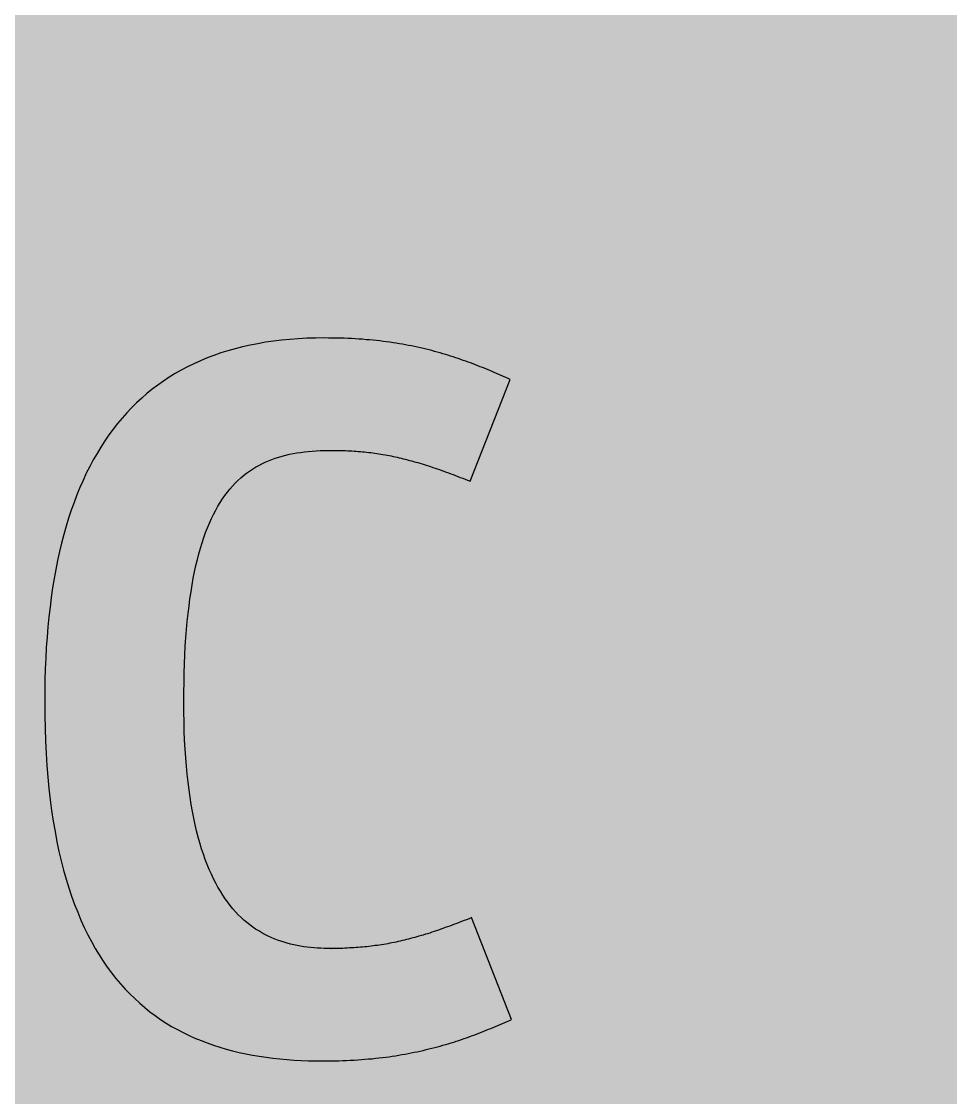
# Model space of a CAD drawing. Header units: millimetres. Extents: x 0 to 212, y 0 to 212.
# Drawn here: x 157.83 to 184.78, y 156.3 to 187.48 of the extents above; entities that cross this region are included whole.
import ezdxf

# ---------------------------------------------------------------- set-up
doc = ezdxf.new("R2010")
doc.units = ezdxf.units.MM

msp = doc.modelspace()

# ---------------------------------------------------------------- hatches: boundary and pattern name
for color, points in [(254, [(14.1633, 0.0536), (13.9878, 0.0533), (13.8125, 0.0559), (13.6373, 0.061), (13.462, 0.0686), (13.2893, 0.0787), (13.114, 0.0914), (12.9413, 0.1041), (12.7686, 0.1219), (12.5959, 0.1397), (12.4231, 0.16), (12.2504, 0.1829), (12.0777, 0.2057), (11.9075, 0.2337), (11.7373, 0.2616), (11.5672, 0.2921), (11.397, 0.3251), (11.2268, 0.3607), (11.0592, 0.3988), (10.8915, 0.4369), (10.7239, 0.4775), (10.5562, 0.5207), (10.3886, 0.5664), (10.2235, 0.6121), (10.0584, 0.6629), (9.8933, 0.7137), (9.7307, 0.7671), (9.5682, 0.8204), (9.4056, 0.8788), (9.2431, 0.9373), (9.083, 0.9982), (8.923, 1.0617), (8.763, 1.1252), (8.6055, 1.1938), (8.4455, 1.2624), (8.2906, 1.331), (8.1331, 1.4046), (7.9781, 1.4783), (7.8232, 1.5545), (7.6708, 1.6332), (7.5184, 1.7145), (7.366, 1.7958), (7.2161, 1.8796), (7.0663, 1.966), (6.919, 2.0523), (6.7716, 2.1438), (6.6243, 2.2352), (6.4795, 2.3266), (6.3348, 2.4232), (6.19, 2.5197), (6.0477, 2.6187), (5.908, 2.7178), (5.7683, 2.8194), (5.6286, 2.9235), (5.4915, 3.0302), (5.3543, 3.1369), (5.2197, 3.2461), (5.0851, 3.3579), (4.953, 3.4722), (4.8209, 3.5865), (4.6914, 3.7033), (4.5644, 3.8202), (4.4348, 3.9395), (4.3104, 4.0615), (4.1859, 4.1859), (4.0615, 4.3104), (3.9395, 4.4348), (3.8202, 4.5618), (3.7033, 4.6914), (3.5865, 4.8209), (3.4722, 4.953), (3.3579, 5.0851), (3.2487, 5.2197), (3.1369, 5.3543), (3.0302, 5.4915), (2.9235, 5.6286), (2.8194, 5.7683), (2.7178, 5.908), (2.6187, 6.0477), (2.5197, 6.19), (2.4232, 6.3348), (2.3266, 6.477), (2.2352, 6.6243), (2.1438, 6.7691), (2.0523, 6.9164), (1.966, 7.0663), (1.8796, 7.2161), (1.7958, 7.366), (1.7145, 7.5184), (1.6332, 7.6708), (1.5545, 7.8232), (1.4783, 7.9781), (1.4046, 8.1331), (1.331, 8.2906), (1.2598, 8.4455), (1.1913, 8.603), (1.1252, 8.763), (1.0592, 8.923), (0.9982, 9.083), (0.9373, 9.2431), (0.8763, 9.4056), (0.8204, 9.5682), (0.7645, 9.7307), (0.7112, 9.8933), (0.6604, 10.0584), (0.6121, 10.2235), (0.5639, 10.3911), (0.5207, 10.5562), (0.4775, 10.7239), (0.4343, 10.8915), (0.3962, 11.0592), (0.3607, 11.2268), (0.3251, 11.397), (0.2921, 11.5672), (0.2616, 11.7373), (0.2311, 11.9075), (0.2057, 12.0802), (0.1803, 12.2504), (0.1575, 12.4231), (0.1372, 12.5959), (0.1194, 12.7686), (0.1041, 12.9413), (0.0889, 13.1166), (0.0787, 13.2893), (0.0686, 13.4645), (0.061, 13.6373), (0.0559, 13.8125), (0.0508, 13.9878), (0.0508, 14.163), (0.0522, 197.6092), (0.0508, 197.7822), (0.0559, 197.9574), (0.061, 198.1327), (0.0686, 198.308), (0.0787, 198.4807), (0.0889, 198.6559), (0.1041, 198.8287), (0.1194, 199.0014), (0.1372, 199.1741), (0.1575, 199.3468), (0.1803, 199.5195), (0.2057, 199.6923), (0.2311, 199.8624), (0.2616, 200.0326), (0.2921, 200.2028), (0.3251, 200.373), (0.3607, 200.5432), (0.3962, 200.7108), (0.4343, 200.8784), (0.4775, 201.0461), (0.5207, 201.2137), (0.5639, 201.3814), (0.6121, 201.5465), (0.6604, 201.7116), (0.7112, 201.8767), (0.7645, 202.0392), (0.8204, 202.2018), (0.8763, 202.3643), (0.9373, 202.5269), (0.9982, 202.6869), (1.0592, 202.8469), (1.1252, 203.007), (1.1913, 203.1644), (1.2598, 203.3245), (1.331, 203.4794), (1.4046, 203.6369), (1.4783, 203.7918), (1.5545, 203.9468), (1.6332, 204.0992), (1.7145, 204.2516), (1.7958, 204.404), (1.8796, 204.5538), (1.966, 204.7037), (2.0523, 204.851), (2.1438, 204.9983), (2.2352, 205.1456), (2.3266, 205.2904), (2.4232, 205.4352), (2.5197, 205.58), (2.6187, 205.7222), (2.7178, 205.8619), (2.8194, 206.0016), (2.9235, 206.1413), (3.0302, 206.2785), (3.1369, 206.4156), (3.2487, 206.5503), (3.3579, 206.6849), (3.4722, 206.817), (3.5865, 206.949), (3.7033, 207.0786), (3.8202, 207.2056), (3.9395, 207.3351), (4.0615, 207.4596), (4.1859, 207.584), (4.3104, 207.7085), (4.4348, 207.8304), (4.5644, 207.9498), (4.6914, 208.0666), (4.8209, 208.1835), (4.953, 208.2978), (5.0851, 208.4121), (5.2197, 208.5213), (5.3543, 208.6331), (5.4915, 208.7397), (5.6286, 208.8464), (5.7683, 208.9506), (5.908, 209.0522), (6.0477, 209.1512), (6.19, 209.2503), (6.3348, 209.3468), (6.4795, 209.4433), (6.6243, 209.5348), (6.7716, 209.6262), (6.919, 209.7176), (7.0663, 209.804), (7.2161, 209.8904), (7.366, 209.9742), (7.5184, 210.0555), (7.6708, 210.1367), (7.8232, 210.2155), (7.9781, 210.2917), (8.1331, 210.3653), (8.2906, 210.439), (8.4455, 210.5101), (8.6055, 210.5787), (8.763, 210.6447), (8.923, 210.7108), (9.083, 210.7717), (9.2431, 210.8327), (9.4056, 210.8937), (9.5682, 210.9495), (9.7307, 211.0054), (9.8933, 211.0588), (10.0584, 211.1096), (10.2235, 211.1578), (10.3886, 211.2061), (10.5562, 211.2493), (10.7239, 211.2924), (10.8915, 211.3356), (11.0592, 211.3737), (11.2268, 211.4093), (11.397, 211.4448), (11.5672, 211.4779), (11.7373, 211.5083), (11.9075, 211.5388), (12.0777, 211.5642), (12.2504, 211.5896), (12.4231, 211.6125), (12.5959, 211.6328), (12.7686, 211.6506), (12.9413, 211.6658), (13.114, 211.6811), (13.2893, 211.6912), (13.462, 211.7014), (13.6373, 211.709), (13.8125, 211.7141), (13.9878, 211.7192), (14.163, 211.7192), (197.6078, 211.7203), (197.7822, 211.7192), (197.9574, 211.7141), (198.1327, 211.709), (198.3054, 211.7014), (198.4807, 211.6912), (198.6534, 211.6811), (198.8287, 211.6658), (199.0014, 211.6506), (199.1741, 211.6328), (199.3468, 211.6125), (199.5195, 211.5896), (199.6897, 211.5642), (199.8624, 211.5388), (200.0326, 211.5083), (200.2028, 211.4779), (200.373, 211.4448), (200.5432, 211.4093), (200.7108, 211.3737), (200.8784, 211.3356), (201.0461, 211.2924), (201.2137, 211.2493), (201.3788, 211.2061), (201.5465, 211.1578), (201.7116, 211.1096), (201.8767, 211.0588), (202.0392, 211.0054), (202.2018, 210.9495), (202.3643, 210.8937), (202.5269, 210.8327), (202.6869, 210.7717), (202.8469, 210.7108), (203.007, 210.6447), (203.167, 210.5787), (203.3245, 210.5101), (203.4794, 210.439), (203.6369, 210.3653), (203.7918, 210.2917), (203.9468, 210.2155), (204.0992, 210.1367), (204.2516, 210.0555), (204.404, 209.9742), (204.5538, 209.8904), (204.7037, 209.804), (204.8535, 209.7176), (205.0009, 209.6262), (205.1456, 209.5348), (205.293, 209.4433), (205.4352, 209.3468), (205.58, 209.2503), (205.7222, 209.1512), (205.8619, 209.0522), (206.0016, 208.9506), (206.1413, 208.8464), (206.2785, 208.7397), (206.4156, 208.6331), (206.5503, 208.5213), (206.6849, 208.4121), (206.817, 208.2978), (206.949, 208.1835), (207.0786, 208.0666), (207.2081, 207.9498), (207.3351, 207.8304), (207.4596, 207.7085), (207.584, 207.584), (207.7085, 207.4596), (207.8304, 207.3351), (207.9498, 207.2056), (208.0666, 207.0786), (208.1835, 206.949), (208.2978, 206.817), (208.4121, 206.6849), (208.5238, 206.5503), (208.6331, 206.4156), (208.7397, 206.2785), (208.8464, 206.1413), (208.9506, 206.0016), (209.0522, 205.8619), (209.1512, 205.7222), (209.2503, 205.58), (209.3468, 205.4352), (209.4433, 205.2904), (209.5348, 205.1456), (209.6262, 204.9983), (209.7176, 204.851), (209.804, 204.7037), (209.8904, 204.5538), (209.9742, 204.404), (210.0555, 204.2516), (210.1367, 204.0992), (210.2155, 203.9468), (210.2917, 203.7918), (210.3653, 203.6369), (210.439, 203.4794), (210.5076, 203.3245), (210.5762, 203.1644), (210.6447, 203.007), (210.7082, 202.8469), (210.7717, 202.6869), (210.8327, 202.5269), (210.8911, 202.3643), (210.9495, 202.2018), (211.0029, 202.0392), (211.0562, 201.8767), (211.107, 201.7116), (211.1578, 201.5465), (211.2035, 201.3814), (211.2493, 201.2137), (211.2924, 201.0461), (211.3331, 200.8784), (211.3712, 200.7108), (211.4093, 200.5432), (211.4448, 200.373), (211.4779, 200.2028), (211.5083, 200.0326), (211.5363, 199.8624), (211.5642, 199.6923), (211.5871, 199.5195), (211.6099, 199.3468), (211.6303, 199.1741), (211.648, 199.0014), (211.6658, 198.8287), (211.6785, 198.6559), (211.6912, 198.4807), (211.7014, 198.308), (211.709, 198.1327), (211.7141, 197.9574), (211.7166, 197.7822), (211.7166, 197.6069), (211.7189, 14.1647), (211.7166, 13.9878), (211.7141, 13.8125), (211.709, 13.6373), (211.7014, 13.4645), (211.6912, 13.2893), (211.6785, 13.1166), (211.6658, 12.9413), (211.648, 12.7686), (211.6303, 12.5959), (211.6099, 12.4231), (211.5871, 12.2504), (211.5642, 12.0802), (211.5363, 11.9075), (211.5083, 11.7373), (211.4779, 11.5672), (211.4448, 11.397), (211.4093, 11.2268), (211.3712, 11.0592), (211.3331, 10.8915), (211.2924, 10.7239), (211.2493, 10.5562), (211.2035, 10.3911), (211.1578, 10.2235), (211.107, 10.0584), (211.0562, 9.8933), (211.0029, 9.7307), (210.9495, 9.5682), (210.8911, 9.4056), (210.8327, 9.2431), (210.7717, 9.083), (210.7082, 8.923), (210.6447, 8.763), (210.5762, 8.603), (210.5076, 8.4455), (210.439, 8.2906), (210.3653, 8.1331), (210.2917, 7.9781), (210.2155, 7.8232), (210.1367, 7.6708), (210.0555, 7.5184), (209.9742, 7.366), (209.8904, 7.2161), (209.804, 7.0663), (209.7176, 6.9164), (209.6262, 6.7691), (209.5348, 6.6243), (209.4433, 6.477), (209.3468, 6.3348), (209.2503, 6.19), (209.1512, 6.0477), (209.0522, 5.908), (208.9506, 5.7683), (208.8464, 5.6286), (208.7397, 5.4915), (208.6331, 5.3543), (208.5238, 5.2197), (208.4121, 5.0851), (208.2978, 4.953), (208.1835, 4.8209), (208.0666, 4.6914), (207.9498, 4.5618), (207.8304, 4.4348), (207.7085, 4.3104), (207.584, 4.1859), (207.4596, 4.0615), (207.3351, 3.9395), (207.2081, 3.8202), (207.0786, 3.7033), (206.949, 3.5865), (206.817, 3.4722), (206.6849, 3.3579), (206.5503, 3.2461), (206.4156, 3.1369), (206.2785, 3.0302), (206.1413, 2.9235), (206.0016, 2.8194), (205.8619, 2.7178), (205.7222, 2.6187), (205.58, 2.5197), (205.4352, 2.4232), (205.293, 2.3266), (205.1456, 2.2352), (205.0009, 2.1438), (204.8535, 2.0523), (204.7037, 1.966), (204.5538, 1.8796), (204.404, 1.7958), (204.2516, 1.7145), (204.0992, 1.6332), (203.9468, 1.5545), (203.7918, 1.4783), (203.6369, 1.4046), (203.4794, 1.331), (203.3245, 1.2624), (203.167, 1.1938), (203.007, 1.1252), (202.8469, 1.0617), (202.6869, 0.9982), (202.5269, 0.9373), (202.3643, 0.8788), (202.2018, 0.8204), (202.0392, 0.7671), (201.8767, 0.7137), (201.7116, 0.6629), (201.5465, 0.6121), (201.3788, 0.5664), (201.2137, 0.5207), (201.0461, 0.4775), (200.8784, 0.4369), (200.7108, 0.3988), (200.5432, 0.3607), (200.373, 0.3251), (200.2028, 0.2921), (200.0326, 0.2616), (199.8624, 0.2337), (199.6897, 0.2057), (199.5195, 0.1829), (199.3468, 0.16), (199.1741, 0.1397), (199.0014, 0.1219), (198.8287, 0.1041), (198.6534, 0.0914), (198.4807, 0.0787), (198.3054, 0.0686), (198.1327, 0.061), (197.9574, 0.0559), (197.7822, 0.0533), (197.6069, 0.0533)]), (59, [(166.8117, 160.6169), (166.7129, 160.6169), (166.6138, 160.6194), (166.5148, 160.622), (166.4183, 160.6271), (166.3192, 160.6347), (166.2201, 160.6448), (166.1236, 160.655), (166.0246, 160.6677), (165.928, 160.6829), (165.8315, 160.7007), (165.735, 160.721), (165.6385, 160.7414), (165.542, 160.7668), (165.448, 160.7947), (165.354, 160.8252), (165.26, 160.8582), (165.166, 160.8938), (165.0746, 160.9344), (164.9832, 160.975), (164.8917, 161.0208), (164.8028, 161.069), (164.7139, 161.1224), (164.625, 161.1782), (164.5387, 161.2367), (164.4523, 161.3002), (164.3685, 161.3687), (164.2847, 161.4399), (164.2034, 161.5135), (164.1221, 161.5923), (164.0434, 161.6761), (163.9672, 161.765), (163.8884, 161.8564), (163.8148, 161.9529), (163.7411, 162.0545), (163.67, 162.1612), (163.6014, 162.273), (163.5328, 162.3898), (163.4668, 162.5092), (163.4007, 162.6362), (163.3398, 162.7683), (163.2788, 162.9054), (163.2204, 163.0477), (163.1645, 163.195), (163.1086, 163.3474), (163.0578, 163.5074), (163.007, 163.6725), (162.9588, 163.8427), (162.9131, 164.0205), (162.8699, 164.2034), (162.8292, 164.3939), (162.7911, 164.5895), (162.7556, 164.7901), (162.7226, 164.9984), (162.6921, 165.2143), (162.6641, 165.4378), (162.6387, 165.6664), (162.6159, 165.9026), (162.5956, 166.1439), (162.5803, 166.3954), (162.5651, 166.6519), (162.5549, 166.9161), (162.5473, 167.1879), (162.5422, 167.4673), (162.5422, 167.7543), (162.5422, 168.0439), (162.5473, 168.3258), (162.5524, 168.6001), (162.5625, 168.8668), (162.5727, 169.1259), (162.5854, 169.3799), (162.6032, 169.6237), (162.621, 169.8625), (162.6413, 170.0936), (162.6667, 170.3197), (162.6921, 170.5381), (162.72, 170.749), (162.7505, 170.9547), (162.781, 171.1528), (162.8165, 171.3459), (162.8546, 171.5313), (162.8927, 171.7116), (162.9359, 171.8843), (162.9791, 172.0545), (163.0248, 172.2145), (163.0731, 172.372), (163.1213, 172.5244), (163.1747, 172.6692), (163.228, 172.8089), (163.2839, 172.9435), (163.3423, 173.0731), (163.4033, 173.1975), (163.4668, 173.3169), (163.5303, 173.4312), (163.5963, 173.5404), (163.6649, 173.6446), (163.7335, 173.7462), (163.8071, 173.8401), (163.8808, 173.9316), (163.9545, 174.0179), (164.0332, 174.1018), (164.1119, 174.1805), (164.1932, 174.2542), (164.2745, 174.3227), (164.3609, 174.3888), (164.4472, 174.4523), (164.5336, 174.5107), (164.6225, 174.5666), (164.7139, 174.6174), (164.8079, 174.6656), (164.9019, 174.7088), (164.9984, 174.752), (165.0949, 174.7901), (165.194, 174.8257), (165.2956, 174.8561), (165.3972, 174.8866), (165.4988, 174.912), (165.6055, 174.9374), (165.7121, 174.9577), (165.8188, 174.9781), (165.928, 174.9933), (166.0398, 175.0085), (166.1516, 175.0187), (166.2633, 175.0289), (166.3776, 175.0365), (166.4945, 175.0441), (166.6113, 175.0466), (166.7281, 175.0492), (166.8501, 175.0517), (166.9136, 175.0492), (166.9796, 175.0492), (167.0431, 175.0492), (167.1066, 175.0466), (167.1701, 175.0466), (167.2336, 175.0441), (167.2946, 175.0416), (167.3581, 175.0365), (167.419, 175.0339), (167.48, 175.0314), (167.5409, 175.0263), (167.6019, 175.0212), (167.6629, 175.0162), (167.7238, 175.0111), (167.7848, 175.006), (167.8432, 174.9984), (167.9042, 174.9908), (167.9626, 174.9857), (168.0235, 174.9781), (168.082, 174.9679), (168.1404, 174.9603), (168.1988, 174.9501), (168.2598, 174.9425), (168.3182, 174.9323), (168.3766, 174.9222), (168.435, 174.912), (168.4934, 174.8993), (168.5519, 174.8892), (168.6128, 174.8765), (168.6712, 174.8638), (168.7297, 174.8511), (168.7881, 174.8384), (168.849, 174.8231), (168.9075, 174.8079), (168.9659, 174.7952), (169.0268, 174.7799), (169.0853, 174.7622), (169.1462, 174.7469), (169.2072, 174.7317), (169.2681, 174.7139), (169.3266, 174.6961), (169.3901, 174.6783), (169.451, 174.658), (169.512, 174.6402), (169.5729, 174.6199), (169.6364, 174.5996), (169.6999, 174.5793), (169.7634, 174.559), (169.8269, 174.5386), (169.8904, 174.5158), (169.9539, 174.4929), (170.02, 174.4701), (170.086, 174.4472), (170.1521, 174.4243), (170.2181, 174.3989), (170.2841, 174.3735), (170.3527, 174.3481), (170.4213, 174.3227), (170.4899, 174.2973), (170.561, 174.2694), (170.6296, 174.244), (170.7007, 174.2161), (170.7718, 174.1856), (170.8455, 174.1576), (172.0109, 177.1093), (171.9453, 177.1371), (171.8793, 177.165), (171.8132, 177.1955), (171.7472, 177.2234), (171.6811, 177.2514), (171.6126, 177.2818), (171.5465, 177.3098), (171.4805, 177.3377), (171.4119, 177.3657), (171.3459, 177.3936), (171.2773, 177.4215), (171.2087, 177.4495), (171.1401, 177.4774), (171.0715, 177.5028), (171.003, 177.5308), (170.9318, 177.5562), (170.8607, 177.5841), (170.7896, 177.6095), (170.7185, 177.6349), (170.6474, 177.6603), (170.5737, 177.6857), (170.5026, 177.7111), (170.4289, 177.7365), (170.3527, 177.7619), (170.2791, 177.7848), (170.2029, 177.8076), (170.1267, 177.8305), (170.0505, 177.8533), (169.9717, 177.8762), (169.893, 177.8991), (169.8142, 177.9194), (169.7355, 177.9422), (169.6542, 177.9626), (169.5729, 177.9829), (169.4891, 178.0007), (169.4053, 178.021), (169.3215, 178.0388), (169.2351, 178.0591), (169.1488, 178.0769), (169.0624, 178.0921), (168.9735, 178.1099), (168.8846, 178.1251), (168.7932, 178.1404), (168.7017, 178.1556), (168.6103, 178.1708), (168.5163, 178.1835), (168.4223, 178.1962), (168.3258, 178.2089), (168.2293, 178.2216), (168.1302, 178.2318), (168.0312, 178.242), (167.9296, 178.2521), (167.828, 178.2597), (167.7238, 178.2699), (167.6197, 178.2775), (167.5155, 178.2826), (167.4063, 178.2902), (167.2996, 178.2953), (167.1879, 178.3004), (167.0761, 178.3029), (166.9644, 178.3055), (166.8501, 178.308), (166.7332, 178.308), (166.6164, 178.3105), (166.3598, 178.308), (166.1084, 178.3004), (165.8595, 178.2851), (165.6156, 178.2674), (165.3769, 178.2445), (165.1432, 178.2166), (164.912, 178.1835), (164.686, 178.1429), (164.4625, 178.0997), (164.244, 178.0515), (164.0307, 177.9981), (163.8224, 177.9372), (163.6166, 177.8737), (163.4134, 177.8025), (163.2179, 177.7289), (163.0248, 177.6476), (162.8343, 177.5638), (162.6489, 177.4723), (162.4686, 177.3758), (162.2933, 177.2768), (162.1206, 177.1701), (161.9529, 177.0583), (161.7878, 176.944), (161.6278, 176.8221), (161.4729, 176.6951), (161.3205, 176.563), (161.1732, 176.4284), (161.0284, 176.2862), (160.8887, 176.1388), (160.7541, 175.9864), (160.622, 175.829), (160.495, 175.6664), (160.3705, 175.4988), (160.2511, 175.326), (160.1343, 175.1482), (160.0251, 174.9654), (159.9159, 174.7774), (159.8143, 174.5844), (159.7127, 174.3862), (159.6187, 174.1805), (159.5272, 173.9722), (159.4383, 173.7589), (159.3571, 173.5404), (159.2758, 173.3144), (159.1996, 173.0858), (159.1285, 172.8521), (159.0624, 172.6133), (158.9964, 172.3669), (158.938, 172.118), (158.8821, 171.864), (158.8287, 171.6024), (158.7805, 171.3382), (158.7373, 171.0665), (158.6967, 170.7921), (158.6611, 170.5102), (158.6281, 170.2257), (158.5976, 169.9336), (158.5747, 169.639), (158.5519, 169.3367), (158.5366, 169.0319), (158.5214, 168.7195), (158.5138, 168.4045), (158.5062, 168.082), (158.5062, 167.7543), (158.5087, 167.3708), (158.5163, 166.9948), (158.529, 166.6291), (158.5468, 166.2709), (158.5697, 165.9204), (158.5951, 165.5801), (158.6281, 165.2473), (158.6662, 164.9247), (158.7068, 164.6098), (158.7551, 164.3024), (158.8059, 164.0027), (158.8618, 163.7106), (158.9202, 163.4287), (158.9862, 163.1544), (159.0548, 162.8877), (159.1285, 162.626), (159.2047, 162.3746), (159.2859, 162.1307), (159.3723, 161.892), (159.4637, 161.6634), (159.5577, 161.4399), (159.6542, 161.2265), (159.7558, 161.0157), (159.8625, 160.815), (159.9717, 160.6194), (160.0835, 160.4315), (160.2003, 160.2511), (160.3223, 160.0759), (160.4467, 159.9082), (160.5737, 159.7457), (160.7033, 159.5907), (160.8379, 159.4409), (160.975, 159.2986), (161.1173, 159.1615), (161.2621, 159.0294), (161.4094, 158.9024), (161.5592, 158.783), (161.7116, 158.6687), (161.8691, 158.5595), (162.0266, 158.4554), (162.1892, 158.3588), (162.3543, 158.2649), (162.5219, 158.1785), (162.6921, 158.0947), (162.8648, 158.0159), (163.0426, 157.9448), (163.2204, 157.8762), (163.4007, 157.8127), (163.5836, 157.7543), (163.769, 157.6984), (163.957, 157.6502), (164.145, 157.6045), (164.338, 157.5613), (164.5336, 157.5232), (164.7292, 157.4902), (164.9273, 157.4622), (165.1279, 157.4368), (165.3286, 157.414), (165.5318, 157.3962), (165.7375, 157.3809), (165.9458, 157.3682), (166.1541, 157.3606), (166.3649, 157.3555), (166.5783, 157.3555), (166.6951, 157.3555), (166.812, 157.3581), (166.9263, 157.3581), (167.038, 157.3632), (167.1498, 157.3657), (167.2615, 157.3708), (167.3708, 157.3759), (167.48, 157.3809), (167.5867, 157.3886), (167.6908, 157.3962), (167.7949, 157.4038), (167.8991, 157.414), (168.0007, 157.4216), (168.1023, 157.4343), (168.2013, 157.4444), (168.3004, 157.4546), (168.3969, 157.4673), (168.4934, 157.48), (168.5874, 157.4952), (168.6814, 157.5079), (168.7754, 157.5232), (168.8668, 157.5384), (168.9583, 157.5562), (169.0472, 157.5714), (169.1361, 157.5892), (169.225, 157.607), (169.3113, 157.6248), (169.3977, 157.6426), (169.484, 157.6629), (169.5679, 157.6832), (169.6517, 157.7035), (169.7355, 157.7238), (169.8168, 157.7442), (169.8981, 157.767), (169.9768, 157.7873), (170.0581, 157.8102), (170.1368, 157.8331), (170.213, 157.8559), (170.2918, 157.8813), (170.368, 157.9042), (170.4442, 157.9296), (170.5204, 157.9524), (170.594, 157.9778), (170.6677, 158.0032), (170.7413, 158.0286), (170.815, 158.0566), (170.8861, 158.082), (170.9572, 158.1074), (171.0309, 158.1353), (171.0995, 158.1607), (171.1706, 158.1887), (171.2392, 158.2166), (171.3103, 158.2445), (171.3789, 158.2725), (171.4475, 158.3004), (171.516, 158.3284), (171.5821, 158.3563), (171.6507, 158.3842), (171.7167, 158.4147), (171.7853, 158.4427), (171.8513, 158.4706), (171.9174, 158.5011), (171.9834, 158.529), (172.0469, 158.557), (170.8863, 161.5087), (170.8125, 161.478), (170.7413, 161.45), (170.6702, 161.4221), (170.5991, 161.3941), (170.5305, 161.3687), (170.4619, 161.3408), (170.3934, 161.3154), (170.3248, 161.29), (170.2562, 161.2646), (170.1902, 161.2417), (170.1241, 161.2189), (170.0581, 161.1935), (169.9946, 161.1706), (169.9285, 161.1503), (169.865, 161.1274), (169.8015, 161.1071), (169.738, 161.0843), (169.6745, 161.0639), (169.611, 161.0436), (169.5475, 161.0258), (169.4866, 161.0055), (169.4256, 160.9877), (169.3621, 160.97), (169.3012, 160.9522), (169.2402, 160.9344), (169.1792, 160.9192), (169.1183, 160.9014), (169.0599, 160.8861), (168.9989, 160.8709), (168.9379, 160.8557), (168.8795, 160.843), (168.8186, 160.8277), (168.7576, 160.815), (168.6992, 160.8023), (168.6382, 160.7896), (168.5773, 160.7769), (168.5188, 160.7668), (168.4579, 160.7541), (168.3995, 160.7439), (168.3385, 160.7337), (168.2775, 160.7236), (168.2166, 160.716), (168.1556, 160.7058), (168.0947, 160.6982), (168.0337, 160.688), (167.9727, 160.6804), (167.9118, 160.6753), (167.8508, 160.6677), (167.7899, 160.6601), (167.7264, 160.655), (167.6629, 160.6499), (167.6019, 160.6448), (167.5384, 160.6398), (167.4749, 160.6347), (167.4089, 160.6321), (167.3454, 160.6296), (167.2793, 160.6245), (167.2158, 160.622), (167.1498, 160.6194), (167.0812, 160.6194), (167.0152, 160.6169), (166.9466, 160.6169), (166.878, 160.6169), (166.8094, 160.6144)])]:
    msp.add_hatch(color=color).paths.add_polyline_path(points)
h = msp.add_hatch(color=59)
h.paths.add_polyline_path([(173.9896, 177.9238), (173.9896, 174.819), (176.9001, 174.819), (176.9001, 157.7453), (180.8593, 157.7453), (180.8593, 177.9238)])
edge = h.paths.add_edge_path(flags=16)
edge.add_line((176.24, 184.2876), (176.2404, 184.216))
edge.add_line((176.2404, 184.216), (176.243, 184.1449))
edge.add_line((176.243, 184.1449), (176.2455, 184.0763))
edge.add_line((176.2455, 184.0763), (176.2506, 184.0078))
edge.add_line((176.2506, 184.0078), (176.2582, 183.9392))
edge.add_line((176.2582, 183.9392), (176.2684, 183.8706))
edge.add_line((176.2684, 183.8706), (176.2785, 183.8046))
edge.add_line((176.2785, 183.8046), (176.2912, 183.7385))
edge.add_line((176.2912, 183.7385), (176.3039, 183.6725))
edge.add_line((176.3039, 183.6725), (176.3192, 183.609))
edge.add_line((176.3192, 183.609), (176.3344, 183.5429))
edge.add_line((176.3344, 183.5429), (176.3522, 183.482))
edge.add_line((176.3522, 183.482), (176.3725, 183.4185))
edge.add_line((176.3725, 183.4185), (176.3928, 183.3575))
edge.add_line((176.3928, 183.3575), (176.4157, 183.2966))
edge.add_line((176.4157, 183.2966), (176.4386, 183.2356))
edge.add_line((176.4386, 183.2356), (176.464, 183.1772))
edge.add_line((176.464, 183.1772), (176.4894, 183.1188))
edge.add_line((176.4894, 183.1188), (176.5173, 183.0603))
edge.add_line((176.5173, 183.0603), (176.5452, 183.0045))
edge.add_line((176.5452, 183.0045), (176.5757, 182.9486))
edge.add_line((176.5757, 182.9486), (176.6087, 182.8927))
edge.add_line((176.6087, 182.8927), (176.6418, 182.8394))
edge.add_line((176.6418, 182.8394), (176.6748, 182.786))
edge.add_line((176.6748, 182.786), (176.7103, 182.7352))
edge.add_line((176.7103, 182.7352), (176.7459, 182.6844))
edge.add_line((176.7459, 182.6844), (176.784, 182.6336))
edge.add_line((176.784, 182.6336), (176.8246, 182.5854))
edge.add_line((176.8246, 182.5854), (176.8627, 182.5371))
edge.add_line((176.8627, 182.5371), (176.9059, 182.4888))
edge.add_line((176.9059, 182.4888), (176.9466, 182.4431))
edge.add_line((176.9466, 182.4431), (176.9897, 182.3999))
edge.add_line((176.9897, 182.3999), (177.0355, 182.3568))
edge.add_line((177.0355, 182.3568), (177.0812, 182.3136))
edge.add_line((177.0812, 182.3136), (177.1294, 182.2729))
edge.add_line((177.1294, 182.2729), (177.1752, 182.2323))
edge.add_line((177.1752, 182.2323), (177.226, 182.1942))
edge.add_line((177.226, 182.1942), (177.2742, 182.1561))
edge.add_line((177.2742, 182.1561), (177.325, 182.118))
edge.add_line((177.325, 182.118), (177.3784, 182.0824))
edge.add_line((177.3784, 182.0824), (177.4317, 182.0494))
edge.add_line((177.4317, 182.0494), (177.485, 182.0164))
edge.add_line((177.485, 182.0164), (177.5384, 181.9859))
edge.add_line((177.5384, 181.9859), (177.5943, 181.9554))
edge.add_line((177.5943, 181.9554), (177.6527, 181.925))
edge.add_line((177.6527, 181.925), (177.7086, 181.897))
edge.add_line((177.7086, 181.897), (177.767, 181.8716))
edge.add_line((177.767, 181.8716), (177.8279, 181.8462))
edge.add_line((177.8279, 181.8462), (177.8864, 181.8234))
edge.add_line((177.8864, 181.8234), (177.9473, 181.8005))
edge.add_line((177.9473, 181.8005), (178.0108, 181.7802))
edge.add_line((178.0108, 181.7802), (178.0718, 181.7599))
edge.add_line((178.0718, 181.7599), (178.1353, 181.7421))
edge.add_line((178.1353, 181.7421), (178.1988, 181.7268))
edge.add_line((178.1988, 181.7268), (178.2648, 181.7116))
edge.add_line((178.2648, 181.7116), (178.3309, 181.6989))
edge.add_line((178.3309, 181.6989), (178.3969, 181.6862))
edge.add_line((178.3969, 181.6862), (178.4629, 181.676))
edge.add_line((178.4629, 181.676), (178.5315, 181.6684))
edge.add_line((178.5315, 181.6684), (178.6001, 181.6608))
edge.add_line((178.6001, 181.6608), (178.6687, 181.6557))
edge.add_line((178.6687, 181.6557), (178.7373, 181.6506))
edge.add_line((178.7373, 181.6506), (178.8084, 181.6481))
edge.add_line((178.8084, 181.6481), (178.877, 181.6481))
edge.add_line((178.877, 181.6481), (178.9481, 181.6481))
edge.add_line((178.9481, 181.6481), (179.0192, 181.6506))
edge.add_line((179.0192, 181.6506), (179.0878, 181.6557))
edge.add_line((179.0878, 181.6557), (179.1564, 181.6608))
edge.add_line((179.1564, 181.6608), (179.2249, 181.6684))
edge.add_line((179.2249, 181.6684), (179.2935, 181.676))
edge.add_line((179.2935, 181.676), (179.3596, 181.6862))
edge.add_line((179.3596, 181.6862), (179.4256, 181.6989))
edge.add_line((179.4256, 181.6989), (179.4916, 181.7116))
edge.add_line((179.4916, 181.7116), (179.5551, 181.7268))
edge.add_line((179.5551, 181.7268), (179.6212, 181.7421))
edge.add_line((179.6212, 181.7421), (179.6847, 181.7599))
edge.add_line((179.6847, 181.7599), (179.7456, 181.7802))
edge.add_line((179.7456, 181.7802), (179.8091, 181.8005))
edge.add_line((179.8091, 181.8005), (179.8701, 181.8234))
edge.add_line((179.8701, 181.8234), (179.9285, 181.8462))
edge.add_line((179.9285, 181.8462), (179.9895, 181.8716))
edge.add_line((179.9895, 181.8716), (180.0479, 181.897))
edge.add_line((180.0479, 181.897), (180.1038, 181.925))
edge.add_line((180.1038, 181.925), (180.1622, 181.9554))
edge.add_line((180.1622, 181.9554), (180.2155, 181.9859))
edge.add_line((180.2155, 181.9859), (180.2714, 182.0164))
edge.add_line((180.2714, 182.0164), (180.3248, 182.0494))
edge.add_line((180.3248, 182.0494), (180.3781, 182.0824))
edge.add_line((180.3781, 182.0824), (180.4314, 182.118))
edge.add_line((180.4314, 182.118), (180.4822, 182.1561))
edge.add_line((180.4822, 182.1561), (180.5305, 182.1942))
edge.add_line((180.5305, 182.1942), (180.5813, 182.2323))
edge.add_line((180.5813, 182.2323), (180.627, 182.2729))
edge.add_line((180.627, 182.2729), (180.6753, 182.3136))
edge.add_line((180.6753, 182.3136), (180.721, 182.3568))
edge.add_line((180.721, 182.3568), (180.7642, 182.3999))
edge.add_line((180.7642, 182.3999), (180.8099, 182.4431))
edge.add_line((180.8099, 182.4431), (180.8505, 182.4888))
edge.add_line((180.8505, 182.4888), (180.8912, 182.5371))
edge.add_line((180.8912, 182.5371), (180.9318, 182.5854))
edge.add_line((180.9318, 182.5854), (180.9725, 182.6336))
edge.add_line((180.9725, 182.6336), (181.008, 182.6844))
edge.add_line((181.008, 182.6844), (181.0461, 182.7352))
edge.add_line((181.0461, 182.7352), (181.0817, 182.786))
edge.add_line((181.0817, 182.786), (181.1147, 182.8394))
edge.add_line((181.1147, 182.8394), (181.1477, 182.8927))
edge.add_line((181.1477, 182.8927), (181.1782, 182.9486))
edge.add_line((181.1782, 182.9486), (181.2087, 183.0045))
edge.add_line((181.2087, 183.0045), (181.2392, 183.0603))
edge.add_line((181.2392, 183.0603), (181.2671, 183.1188))
edge.add_line((181.2671, 183.1188), (181.2925, 183.1772))
edge.add_line((181.2925, 183.1772), (181.3179, 183.2356))
edge.add_line((181.3179, 183.2356), (181.3408, 183.2966))
edge.add_line((181.3408, 183.2966), (181.3636, 183.3575))
edge.add_line((181.3636, 183.3575), (181.3839, 183.4185))
edge.add_line((181.3839, 183.4185), (181.4017, 183.482))
edge.add_line((181.4017, 183.482), (181.4195, 183.5429))
edge.add_line((181.4195, 183.5429), (181.4373, 183.609))
edge.add_line((181.4373, 183.609), (181.4525, 183.6725))
edge.add_line((181.4525, 183.6725), (181.4652, 183.7385))
edge.add_line((181.4652, 183.7385), (181.4779, 183.8046))
edge.add_line((181.4779, 183.8046), (181.4881, 183.8706))
edge.add_line((181.4881, 183.8706), (181.4957, 183.9392))
edge.add_line((181.4957, 183.9392), (181.5033, 184.0078))
edge.add_line((181.5033, 184.0078), (181.5084, 184.0763))
edge.add_line((181.5084, 184.0763), (181.5135, 184.1449))
edge.add_line((181.5135, 184.1449), (181.516, 184.216))
edge.add_line((181.516, 184.216), (181.516, 184.2872))
edge.add_line((181.516, 184.2872), (181.516, 184.3557))
edge.add_line((181.516, 184.3557), (181.5135, 184.4269))
edge.add_line((181.5135, 184.4269), (181.5084, 184.4954))
edge.add_line((181.5084, 184.4954), (181.5033, 184.564))
edge.add_line((181.5033, 184.564), (181.4957, 184.6326))
edge.add_line((181.4957, 184.6326), (181.4881, 184.7012))
edge.add_line((181.4881, 184.7012), (181.4779, 184.7672))
edge.add_line((181.4779, 184.7672), (181.4652, 184.8333))
edge.add_line((181.4652, 184.8333), (181.4525, 184.8993))
edge.add_line((181.4525, 184.8993), (181.4373, 184.9653))
edge.add_line((181.4373, 184.9653), (181.4195, 185.0288))
edge.add_line((181.4195, 185.0288), (181.4017, 185.0923))
edge.add_line((181.4017, 185.0923), (181.3839, 185.1533))
edge.add_line((181.3839, 185.1533), (181.3636, 185.2168))
edge.add_line((181.3636, 185.2168), (181.3408, 185.2778))
edge.add_line((181.3408, 185.2778), (181.3179, 185.3362))
edge.add_line((181.3179, 185.3362), (181.2925, 185.3971))
edge.add_line((181.2925, 185.3971), (181.2671, 185.4556))
edge.add_line((181.2671, 185.4556), (181.2392, 185.5114))
edge.add_line((181.2392, 185.5114), (181.2087, 185.5699))
edge.add_line((181.2087, 185.5699), (181.1782, 185.6257))
edge.add_line((181.1782, 185.6257), (181.1477, 185.6791))
edge.add_line((181.1477, 185.6791), (181.1147, 185.7324))
edge.add_line((181.1147, 185.7324), (181.0817, 185.7858))
edge.add_line((181.0817, 185.7858), (181.0461, 185.8391))
edge.add_line((181.0461, 185.8391), (181.008, 185.8899))
edge.add_line((181.008, 185.8899), (180.9725, 185.9382))
edge.add_line((180.9725, 185.9382), (180.9318, 185.989))
edge.add_line((180.9318, 185.989), (180.8912, 186.0347))
edge.add_line((180.8912, 186.0347), (180.8505, 186.0829))
edge.add_line((180.8505, 186.0829), (180.8099, 186.1287))
edge.add_line((180.8099, 186.1287), (180.7642, 186.1718))
edge.add_line((180.7642, 186.1718), (180.721, 186.2176))
edge.add_line((180.721, 186.2176), (180.6753, 186.2582))
edge.add_line((180.6753, 186.2582), (180.627, 186.3014))
edge.add_line((180.627, 186.3014), (180.5813, 186.3395))
edge.add_line((180.5813, 186.3395), (180.5305, 186.3801))
edge.add_line((180.5305, 186.3801), (180.4822, 186.4182))
edge.add_line((180.4822, 186.4182), (180.4314, 186.4538))
edge.add_line((180.4314, 186.4538), (180.3781, 186.4893))
edge.add_line((180.3781, 186.4893), (180.3248, 186.5224))
edge.add_line((180.3248, 186.5224), (180.2714, 186.5554))
edge.add_line((180.2714, 186.5554), (180.2155, 186.5884))
edge.add_line((180.2155, 186.5884), (180.1622, 186.6189))
edge.add_line((180.1622, 186.6189), (180.1038, 186.6468))
edge.add_line((180.1038, 186.6468), (180.0479, 186.6748))
edge.add_line((180.0479, 186.6748), (179.9895, 186.7002))
edge.add_line((179.9895, 186.7002), (179.9285, 186.7256))
edge.add_line((179.9285, 186.7256), (179.8701, 186.7484))
edge.add_line((179.8701, 186.7484), (179.8091, 186.7713))
edge.add_line((179.8091, 186.7713), (179.7456, 186.7916))
edge.add_line((179.7456, 186.7916), (179.6847, 186.8119))
edge.add_line((179.6847, 186.8119), (179.6212, 186.8297))
edge.add_line((179.6212, 186.8297), (179.5551, 186.8449))
edge.add_line((179.5551, 186.8449), (179.4916, 186.8602))
edge.add_line((179.4916, 186.8602), (179.4256, 186.8729))
edge.add_line((179.4256, 186.8729), (179.3596, 186.8856))
edge.add_line((179.3596, 186.8856), (179.2935, 186.8957))
edge.add_line((179.2935, 186.8957), (179.2249, 186.9059))
edge.add_line((179.2249, 186.9059), (179.1564, 186.911))
edge.add_line((179.1564, 186.911), (179.0878, 186.9186))
edge.add_line((179.0878, 186.9186), (179.0192, 186.9211))
edge.add_line((179.0192, 186.9211), (178.9481, 186.9237))
edge.add_line((178.9481, 186.9237), (178.877, 186.9262))
edge.add_line((178.877, 186.9262), (178.8084, 186.9237))
edge.add_line((178.8084, 186.9237), (178.7373, 186.9211))
edge.add_line((178.7373, 186.9211), (178.6687, 186.9186))
edge.add_line((178.6687, 186.9186), (178.6001, 186.911))
edge.add_line((178.6001, 186.911), (178.5315, 186.9059))
edge.add_line((178.5315, 186.9059), (178.4629, 186.8957))
edge.add_line((178.4629, 186.8957), (178.3969, 186.8856))
edge.add_line((178.3969, 186.8856), (178.3309, 186.8729))
edge.add_line((178.3309, 186.8729), (178.2648, 186.8602))
edge.add_line((178.2648, 186.8602), (178.1988, 186.8449))
edge.add_line((178.1988, 186.8449), (178.1353, 186.8297))
edge.add_line((178.1353, 186.8297), (178.0718, 186.8119))
edge.add_line((178.0718, 186.8119), (178.0108, 186.7916))
edge.add_line((178.0108, 186.7916), (177.9473, 186.7713))
edge.add_line((177.9473, 186.7713), (177.8864, 186.7484))
edge.add_line((177.8864, 186.7484), (177.8279, 186.7256))
edge.add_line((177.8279, 186.7256), (177.767, 186.7002))
edge.add_line((177.767, 186.7002), (177.7086, 186.6748))
edge.add_line((177.7086, 186.6748), (177.6527, 186.6468))
edge.add_line((177.6527, 186.6468), (177.5943, 186.6189))
edge.add_line((177.5943, 186.6189), (177.5384, 186.5884))
edge.add_line((177.5384, 186.5884), (177.485, 186.5554))
edge.add_line((177.485, 186.5554), (177.4317, 186.5224))
edge.add_line((177.4317, 186.5224), (177.3784, 186.4893))
edge.add_line((177.3784, 186.4893), (177.325, 186.4538))
edge.add_line((177.325, 186.4538), (177.2742, 186.4182))
edge.add_line((177.2742, 186.4182), (177.226, 186.3801))
edge.add_line((177.226, 186.3801), (177.1752, 186.3395))
edge.add_line((177.1752, 186.3395), (177.1294, 186.3014))
edge.add_line((177.1294, 186.3014), (177.0812, 186.2582))
edge.add_line((177.0812, 186.2582), (177.0355, 186.2176))
edge.add_line((177.0355, 186.2176), (176.9897, 186.1718))
edge.add_line((176.9897, 186.1718), (176.9466, 186.1287))
edge.add_line((176.9466, 186.1287), (176.9059, 186.0829))
edge.add_line((176.9059, 186.0829), (176.8627, 186.0347))
edge.add_line((176.8627, 186.0347), (176.8246, 185.989))
edge.add_line((176.8246, 185.989), (176.784, 185.9382))
edge.add_line((176.784, 185.9382), (176.7459, 185.8899))
edge.add_line((176.7459, 185.8899), (176.7103, 185.8391))
edge.add_line((176.7103, 185.8391), (176.6748, 185.7858))
edge.add_line((176.6748, 185.7858), (176.6418, 185.7324))
edge.add_line((176.6418, 185.7324), (176.6087, 185.6791))
edge.add_line((176.6087, 185.6791), (176.5757, 185.6257))
edge.add_line((176.5757, 185.6257), (176.5452, 185.5699))
edge.add_line((176.5452, 185.5699), (176.5173, 185.5114))
edge.add_line((176.5173, 185.5114), (176.4894, 185.4556))
edge.add_line((176.4894, 185.4556), (176.464, 185.3971))
edge.add_line((176.464, 185.3971), (176.4386, 185.3362))
edge.add_line((176.4386, 185.3362), (176.4157, 185.2778))
edge.add_line((176.4157, 185.2778), (176.3928, 185.2168))
edge.add_line((176.3928, 185.2168), (176.3725, 185.1533))
edge.add_line((176.3725, 185.1533), (176.3522, 185.0923))
edge.add_line((176.3522, 185.0923), (176.3344, 185.0288))
edge.add_line((176.3344, 185.0288), (176.3192, 184.9653))
edge.add_line((176.3192, 184.9653), (176.3039, 184.8993))
edge.add_line((176.3039, 184.8993), (176.2912, 184.8333))
edge.add_line((176.2912, 184.8333), (176.2785, 184.7672))
edge.add_line((176.2785, 184.7672), (176.2684, 184.7012))
edge.add_line((176.2684, 184.7012), (176.2582, 184.6326))
edge.add_line((176.2582, 184.6326), (176.2506, 184.564))
edge.add_line((176.2506, 184.564), (176.2455, 184.4954))
edge.add_line((176.2455, 184.4954), (176.243, 184.4269))
edge.add_line((176.243, 184.4269), (176.2404, 184.3557))
edge.add_line((176.2404, 184.3557), (176.2379, 184.2872))

# ---------------------------------------------------------------- linework, layer by layer
at = {"color": 59}
msp.add_lwpolyline([(166.8117, 160.6169), (166.7129, 160.6169), (166.6138, 160.6194), (166.5148, 160.622), (166.4183, 160.6271), (166.3192, 160.6347), (166.2201, 160.6448), (166.1236, 160.655), (166.0246, 160.6677), (165.928, 160.6829), (165.8315, 160.7007), (165.735, 160.721), (165.6385, 160.7414), (165.542, 160.7668), (165.448, 160.7947), (165.354, 160.8252), (165.26, 160.8582), (165.166, 160.8938), (165.0746, 160.9344), (164.9832, 160.975), (164.8917, 161.0208), (164.8028, 161.069), (164.7139, 161.1224), (164.625, 161.1782), (164.5387, 161.2367), (164.4523, 161.3002), (164.3685, 161.3687), (164.2847, 161.4399), (164.2034, 161.5135), (164.1221, 161.5923), (164.0434, 161.6761), (163.9672, 161.765), (163.8884, 161.8564), (163.8148, 161.9529), (163.7411, 162.0545), (163.67, 162.1612), (163.6014, 162.273), (163.5328, 162.3898), (163.4668, 162.5092), (163.4007, 162.6362), (163.3398, 162.7683), (163.2788, 162.9054), (163.2204, 163.0477), (163.1645, 163.195), (163.1086, 163.3474), (163.0578, 163.5074), (163.007, 163.6725), (162.9588, 163.8427), (162.9131, 164.0205), (162.8699, 164.2034), (162.8292, 164.3939), (162.7911, 164.5895), (162.7556, 164.7901), (162.7226, 164.9984), (162.6921, 165.2143), (162.6641, 165.4378), (162.6387, 165.6664), (162.6159, 165.9026), (162.5956, 166.1439), (162.5803, 166.3954), (162.5651, 166.6519), (162.5549, 166.9161), (162.5473, 167.1879), (162.5422, 167.4673), (162.5422, 167.7543), (162.5422, 168.0439), (162.5473, 168.3258), (162.5524, 168.6001), (162.5625, 168.8668), (162.5727, 169.1259), (162.5854, 169.3799), (162.6032, 169.6237), (162.621, 169.8625), (162.6413, 170.0936), (162.6667, 170.3197), (162.6921, 170.5381), (162.72, 170.749), (162.7505, 170.9547), (162.781, 171.1528), (162.8165, 171.3459), (162.8546, 171.5313), (162.8927, 171.7116), (162.9359, 171.8843), (162.9791, 172.0545), (163.0248, 172.2145), (163.0731, 172.372), (163.1213, 172.5244), (163.1747, 172.6692), (163.228, 172.8089), (163.2839, 172.9435), (163.3423, 173.0731), (163.4033, 173.1975), (163.4668, 173.3169), (163.5303, 173.4312), (163.5963, 173.5404), (163.6649, 173.6446), (163.7335, 173.7462), (163.8071, 173.8401), (163.8808, 173.9316), (163.9545, 174.0179), (164.0332, 174.1018), (164.1119, 174.1805), (164.1932, 174.2542), (164.2745, 174.3227), (164.3609, 174.3888), (164.4472, 174.4523), (164.5336, 174.5107), (164.6225, 174.5666), (164.7139, 174.6174), (164.8079, 174.6656), (164.9019, 174.7088), (164.9984, 174.752), (165.0949, 174.7901), (165.194, 174.8257), (165.2956, 174.8561), (165.3972, 174.8866), (165.4988, 174.912), (165.6055, 174.9374), (165.7121, 174.9577), (165.8188, 174.9781), (165.928, 174.9933), (166.0398, 175.0085), (166.1516, 175.0187), (166.2633, 175.0289), (166.3776, 175.0365), (166.4945, 175.0441), (166.6113, 175.0466), (166.7281, 175.0492), (166.8501, 175.0517), (166.9136, 175.0492), (166.9796, 175.0492), (167.0431, 175.0492), (167.1066, 175.0466), (167.1701, 175.0466), (167.2336, 175.0441), (167.2946, 175.0416), (167.3581, 175.0365), (167.419, 175.0339), (167.48, 175.0314), (167.5409, 175.0263), (167.6019, 175.0212), (167.6629, 175.0162), (167.7238, 175.0111), (167.7848, 175.006), (167.8432, 174.9984), (167.9042, 174.9908), (167.9626, 174.9857), (168.0235, 174.9781), (168.082, 174.9679), (168.1404, 174.9603), (168.1988, 174.9501), (168.2598, 174.9425), (168.3182, 174.9323), (168.3766, 174.9222), (168.435, 174.912), (168.4934, 174.8993), (168.5519, 174.8892), (168.6128, 174.8765), (168.6712, 174.8638), (168.7297, 174.8511), (168.7881, 174.8384), (168.849, 174.8231), (168.9075, 174.8079), (168.9659, 174.7952), (169.0268, 174.7799), (169.0853, 174.7622), (169.1462, 174.7469), (169.2072, 174.7317), (169.2681, 174.7139), (169.3266, 174.6961), (169.3901, 174.6783), (169.451, 174.658), (169.512, 174.6402), (169.5729, 174.6199), (169.6364, 174.5996), (169.6999, 174.5793), (169.7634, 174.559), (169.8269, 174.5386), (169.8904, 174.5158), (169.9539, 174.4929), (170.02, 174.4701), (170.086, 174.4472), (170.1521, 174.4243), (170.2181, 174.3989), (170.2841, 174.3735), (170.3527, 174.3481), (170.4213, 174.3227), (170.4899, 174.2973), (170.561, 174.2694), (170.6296, 174.244), (170.7007, 174.2161), (170.7718, 174.1856), (170.8455, 174.1576), (172.0109, 177.1093), (171.9453, 177.1371), (171.8793, 177.165), (171.8132, 177.1955), (171.7472, 177.2234), (171.6811, 177.2514), (171.6126, 177.2818), (171.5465, 177.3098), (171.4805, 177.3377), (171.4119, 177.3657), (171.3459, 177.3936), (171.2773, 177.4215), (171.2087, 177.4495), (171.1401, 177.4774), (171.0715, 177.5028), (171.003, 177.5308), (170.9318, 177.5562), (170.8607, 177.5841), (170.7896, 177.6095), (170.7185, 177.6349), (170.6474, 177.6603), (170.5737, 177.6857), (170.5026, 177.7111), (170.4289, 177.7365), (170.3527, 177.7619), (170.2791, 177.7848), (170.2029, 177.8076), (170.1267, 177.8305), (170.0505, 177.8533), (169.9717, 177.8762), (169.893, 177.8991), (169.8142, 177.9194), (169.7355, 177.9422), (169.6542, 177.9626), (169.5729, 177.9829), (169.4891, 178.0007), (169.4053, 178.021), (169.3215, 178.0388), (169.2351, 178.0591), (169.1488, 178.0769), (169.0624, 178.0921), (168.9735, 178.1099), (168.8846, 178.1251), (168.7932, 178.1404), (168.7017, 178.1556), (168.6103, 178.1708), (168.5163, 178.1835), (168.4223, 178.1962), (168.3258, 178.2089), (168.2293, 178.2216), (168.1302, 178.2318), (168.0312, 178.242), (167.9296, 178.2521), (167.828, 178.2597), (167.7238, 178.2699), (167.6197, 178.2775), (167.5155, 178.2826), (167.4063, 178.2902), (167.2996, 178.2953), (167.1879, 178.3004), (167.0761, 178.3029), (166.9644, 178.3055), (166.8501, 178.308), (166.7332, 178.308), (166.6164, 178.3105), (166.3598, 178.308), (166.1084, 178.3004), (165.8595, 178.2851), (165.6156, 178.2674), (165.3769, 178.2445), (165.1432, 178.2166), (164.912, 178.1835), (164.686, 178.1429), (164.4625, 178.0997), (164.244, 178.0515), (164.0307, 177.9981), (163.8224, 177.9372), (163.6166, 177.8737), (163.4134, 177.8025), (163.2179, 177.7289), (163.0248, 177.6476), (162.8343, 177.5638), (162.6489, 177.4723), (162.4686, 177.3758), (162.2933, 177.2768), (162.1206, 177.1701), (161.9529, 177.0583), (161.7878, 176.944), (161.6278, 176.8221), (161.4729, 176.6951), (161.3205, 176.563), (161.1732, 176.4284), (161.0284, 176.2862), (160.8887, 176.1388), (160.7541, 175.9864), (160.622, 175.829), (160.495, 175.6664), (160.3705, 175.4988), (160.2511, 175.326), (160.1343, 175.1482), (160.0251, 174.9654), (159.9159, 174.7774), (159.8143, 174.5844), (159.7127, 174.3862), (159.6187, 174.1805), (159.5272, 173.9722), (159.4383, 173.7589), (159.3571, 173.5404), (159.2758, 173.3144), (159.1996, 173.0858), (159.1285, 172.8521), (159.0624, 172.6133), (158.9964, 172.3669), (158.938, 172.118), (158.8821, 171.864), (158.8287, 171.6024), (158.7805, 171.3382), (158.7373, 171.0665), (158.6967, 170.7921), (158.6611, 170.5102), (158.6281, 170.2257), (158.5976, 169.9336), (158.5747, 169.639), (158.5519, 169.3367), (158.5366, 169.0319), (158.5214, 168.7195), (158.5138, 168.4045), (158.5062, 168.082), (158.5062, 167.7543), (158.5087, 167.3708), (158.5163, 166.9948), (158.529, 166.6291), (158.5468, 166.2709), (158.5697, 165.9204), (158.5951, 165.5801), (158.6281, 165.2473), (158.6662, 164.9247), (158.7068, 164.6098), (158.7551, 164.3024), (158.8059, 164.0027), (158.8618, 163.7106), (158.9202, 163.4287), (158.9862, 163.1544), (159.0548, 162.8877), (159.1285, 162.626), (159.2047, 162.3746), (159.2859, 162.1307), (159.3723, 161.892), (159.4637, 161.6634), (159.5577, 161.4399), (159.6542, 161.2265), (159.7558, 161.0157), (159.8625, 160.815), (159.9717, 160.6194), (160.0835, 160.4315), (160.2003, 160.2511), (160.3223, 160.0759), (160.4467, 159.9082), (160.5737, 159.7457), (160.7033, 159.5907), (160.8379, 159.4409), (160.975, 159.2986), (161.1173, 159.1615), (161.2621, 159.0294), (161.4094, 158.9024), (161.5592, 158.783), (161.7116, 158.6687), (161.8691, 158.5595), (162.0266, 158.4554), (162.1892, 158.3588), (162.3543, 158.2649), (162.5219, 158.1785), (162.6921, 158.0947), (162.8648, 158.0159), (163.0426, 157.9448), (163.2204, 157.8762), (163.4007, 157.8127), (163.5836, 157.7543), (163.769, 157.6984), (163.957, 157.6502), (164.145, 157.6045), (164.338, 157.5613), (164.5336, 157.5232), (164.7292, 157.4902), (164.9273, 157.4622), (165.1279, 157.4368), (165.3286, 157.414), (165.5318, 157.3962), (165.7375, 157.3809), (165.9458, 157.3682), (166.1541, 157.3606), (166.3649, 157.3555), (166.5783, 157.3555), (166.6951, 157.3555), (166.812, 157.3581), (166.9263, 157.3581), (167.038, 157.3632), (167.1498, 157.3657), (167.2615, 157.3708), (167.3708, 157.3759), (167.48, 157.3809), (167.5867, 157.3886), (167.6908, 157.3962), (167.7949, 157.4038), (167.8991, 157.414), (168.0007, 157.4216), (168.1023, 157.4343), (168.2013, 157.4444), (168.3004, 157.4546), (168.3969, 157.4673), (168.4934, 157.48), (168.5874, 157.4952), (168.6814, 157.5079), (168.7754, 157.5232), (168.8668, 157.5384), (168.9583, 157.5562), (169.0472, 157.5714), (169.1361, 157.5892), (169.225, 157.607), (169.3113, 157.6248), (169.3977, 157.6426), (169.484, 157.6629), (169.5679, 157.6832), (169.6517, 157.7035), (169.7355, 157.7238), (169.8168, 157.7442), (169.8981, 157.767), (169.9768, 157.7873), (170.0581, 157.8102), (170.1368, 157.8331), (170.213, 157.8559), (170.2918, 157.8813), (170.368, 157.9042), (170.4442, 157.9296), (170.5204, 157.9524), (170.594, 157.9778), (170.6677, 158.0032), (170.7413, 158.0286), (170.815, 158.0566), (170.8861, 158.082), (170.9572, 158.1074), (171.0309, 158.1353), (171.0995, 158.1607), (171.1706, 158.1887), (171.2392, 158.2166), (171.3103, 158.2445), (171.3789, 158.2725), (171.4475, 158.3004), (171.516, 158.3284), (171.5821, 158.3563), (171.6507, 158.3842), (171.7167, 158.4147), (171.7853, 158.4427), (171.8513, 158.4706), (171.9174, 158.5011), (171.9834, 158.529), (172.0469, 158.557), (170.8863, 161.5087), (170.8125, 161.478), (170.7413, 161.45), (170.6702, 161.4221), (170.5991, 161.3941), (170.5305, 161.3687), (170.4619, 161.3408), (170.3934, 161.3154), (170.3248, 161.29), (170.2562, 161.2646), (170.1902, 161.2417), (170.1241, 161.2189), (170.0581, 161.1935), (169.9946, 161.1706), (169.9285, 161.1503), (169.865, 161.1274), (169.8015, 161.1071), (169.738, 161.0843), (169.6745, 161.0639), (169.611, 161.0436), (169.5475, 161.0258), (169.4866, 161.0055), (169.4256, 160.9877), (169.3621, 160.97), (169.3012, 160.9522), (169.2402, 160.9344), (169.1792, 160.9192), (169.1183, 160.9014), (169.0599, 160.8861), (168.9989, 160.8709), (168.9379, 160.8557), (168.8795, 160.843), (168.8186, 160.8277), (168.7576, 160.815), (168.6992, 160.8023), (168.6382, 160.7896), (168.5773, 160.7769), (168.5188, 160.7668), (168.4579, 160.7541), (168.3995, 160.7439), (168.3385, 160.7337), (168.2775, 160.7236), (168.2166, 160.716), (168.1556, 160.7058), (168.0947, 160.6982), (168.0337, 160.688), (167.9727, 160.6804), (167.9118, 160.6753), (167.8508, 160.6677), (167.7899, 160.6601), (167.7264, 160.655), (167.6629, 160.6499), (167.6019, 160.6448), (167.5384, 160.6398), (167.4749, 160.6347), (167.4089, 160.6321), (167.3454, 160.6296), (167.2793, 160.6245), (167.2158, 160.622), (167.1498, 160.6194), (167.0812, 160.6194), (167.0152, 160.6169), (166.9466, 160.6169), (166.878, 160.6169), (166.8094, 160.6144), (166.8117, 160.6169)], dxfattribs=at)

doc.saveas('drawing.dxf')
